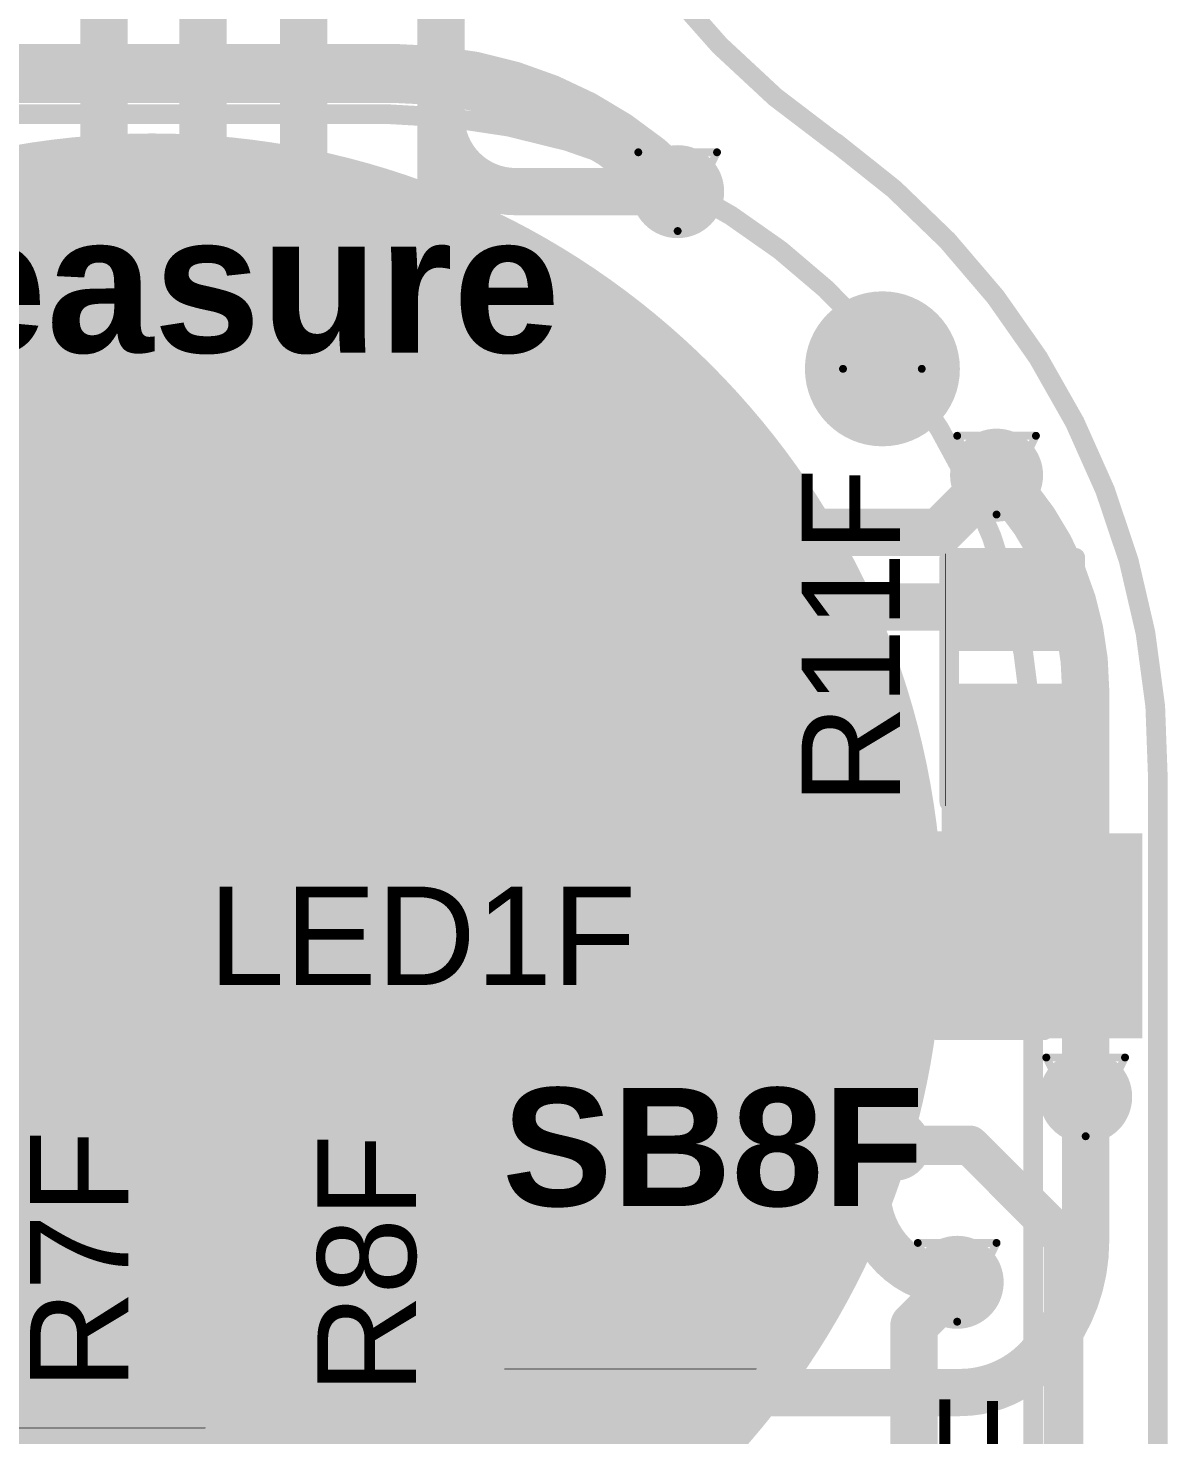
# Model space of a CAD drawing. Header units: inches. Extents: x -3.9 to 9.5, y -7 to 2.6.
# Drawn here: x 2.8922 to 3.1817, y -4.5895 to -4.2323 of the extents above; entities that cross this region are included whole.
import ezdxf

# ---------------------------------------------------------------- set-up
doc = ezdxf.new("R2010")
doc.units = ezdxf.units.IN
doc.header["$MEASUREMENT"] = 0
for name, color, linetype in [('Board Outline', 216, 'Continuous'), ('Bottom Layer', 5, 'Continuous'), ('Bottom Overlay', 54, 'Continuous'), ('Bottom Paste', 16, 'Continuous'), ('Bottom Solder', 6, 'Continuous'), ('Drill Drawing', 1, 'Continuous'), ('Pad Holes', 156, 'Continuous'), ('Top Layer', 1, 'Continuous'), ('Top Overlay', 2, 'Continuous'), ('Top Paste', 8, 'Continuous'), ('Top Solder', 216, 'Continuous'), ('Via Holes', 16, 'Continuous')]:
    doc.layers.add(name, color=color, linetype=linetype)
doc.styles.add('Arial', font='', dxfattribs={"height": 0.2})
doc.styles.add('Arial_Bold', font='', dxfattribs={"height": 0.2})
doc.styles.get('Arial').set_extended_font_data('Arial')
doc.styles.get('Arial_Bold').set_extended_font_data('Arial', bold=True)

# ---------------------------------------------------------------- blocks, each defined once
blk = doc.blocks.new('S______B______0402_50')
at = {"layer": 'Top Layer'}
for points in [[(-0.0275, -0.0125), (-0.0275, 0.0125), (-0.009499999999999998, 0.0125), (-0.009500000000000001, -0.0125)], [(0.009499999999999998, -0.0125), (0.009500000000000001, 0.0125), (0.0275, 0.0125), (0.0275, -0.0125)]]:
    blk.add_hatch(color=1, dxfattribs=at).paths.add_polyline_path(points)
at = {"layer": 'Top Paste'}
for points in [[(-0.0275, -0.0125), (-0.0275, 0.0125), (-0.009499999999999998, 0.0125), (-0.009500000000000001, -0.0125)], [(0.009499999999999998, -0.0125), (0.009500000000000001, 0.0125), (0.0275, 0.0125), (0.0275, -0.0125)]]:
    blk.add_hatch(color=8, dxfattribs=at).paths.add_polyline_path(points)
at = {"layer": 'Top Solder'}
for points in [[(-0.0296654, -0.0146654), (-0.0296654, 0.0146654), (-0.007334599999999998, 0.0146654), (-0.007334600000000002, -0.0146654)], [(0.007334599999999998, -0.0146654), (0.007334600000000002, 0.0146654), (0.0296654, 0.0146654), (0.0296654, -0.0146654)]]:
    blk.add_hatch(color=216, dxfattribs=at).paths.add_polyline_path(points)
at = {"layer": 'Top Overlay'}
for points in [[(-0.031, -0.016, 0.005, 0.005, 0), (-0.031, 0.016, 0.005, 0.005, 0)], [(-0.031, 0.016, 0.005, 0.005, 0), (0.031, 0.016, 0.005, 0.005, 0)], [(0.031, -0.016, 0.005, 0.005, 0), (0.031, 0.016, 0.005, 0.005, 0)], [(-0.031, -0.016, 0.005, 0.005, 0), (0.031, -0.016, 0.005, 0.005, 0)], [(-0.032, -0.017, 0.000127, 0.000127, 0), (0.032, -0.017, 0.000127, 0.000127, 0)]]:
    blk.add_lwpolyline(points, format="xyseb", dxfattribs=at)
for points in [[(-0.03225, 0.016, 0.0025, 0.0025, 1), (-0.02975, 0.016, 0.0025, 0.0025, 1)], [(-0.03225, 0.016, 0.0025, 0.0025, 1), (-0.02975, 0.016, 0.0025, 0.0025, 1)], [(0.02975, 0.016, 0.0025, 0.0025, 1), (0.03225, 0.016, 0.0025, 0.0025, 1)], [(0.02975, 0.016, 0.0025, 0.0025, 1), (0.03225, 0.016, 0.0025, 0.0025, 1)], [(-0.03225, -0.016, 0.0025, 0.0025, 1), (-0.02975, -0.016, 0.0025, 0.0025, 1)], [(-0.03225, -0.016, 0.0025, 0.0025, 1), (-0.02975, -0.016, 0.0025, 0.0025, 1)], [(0.02975, -0.016, 0.0025, 0.0025, 1), (0.03225, -0.016, 0.0025, 0.0025, 1)], [(0.02975, -0.016, 0.0025, 0.0025, 1), (0.03225, -0.016, 0.0025, 0.0025, 1)], [(-0.0320317, -0.017, 6.35e-05, 6.35e-05, 1), (-0.0319683, -0.017, 6.35e-05, 6.35e-05, 1)], [(0.0319683, -0.017, 6.35e-05, 6.35e-05, 1), (0.0320317, -0.017, 6.35e-05, 6.35e-05, 1)]]:
    blk.add_lwpolyline(points, format="xyseb", close=True, dxfattribs=at)
blk = doc.blocks.new('R___0402_106')
at = {"layer": 'Top Layer'}
for points in [[(-0.0275, -0.0125), (-0.0275, 0.0125), (-0.009500000000000003, 0.0125), (-0.009499999999999996, -0.0125)], [(0.009500000000000003, -0.0125), (0.009499999999999996, 0.0125), (0.0275, 0.0125), (0.0275, -0.0125)]]:
    blk.add_hatch(color=1, dxfattribs=at).paths.add_polyline_path(points)
at = {"layer": 'Top Paste'}
for points in [[(-0.0275, -0.0125), (-0.0275, 0.0125), (-0.009500000000000003, 0.0125), (-0.009499999999999996, -0.0125)], [(0.009500000000000003, -0.0125), (0.009499999999999996, 0.0125), (0.0275, 0.0125), (0.0275, -0.0125)]]:
    blk.add_hatch(color=8, dxfattribs=at).paths.add_polyline_path(points)
at = {"layer": 'Top Solder'}
for points in [[(-0.0296654, -0.0146654), (-0.0296654, 0.0146654), (-0.007334600000000003, 0.0146654), (-0.007334599999999997, -0.0146654)], [(0.007334600000000003, -0.0146654), (0.007334599999999997, 0.0146654), (0.0296654, 0.0146654), (0.0296654, -0.0146654)]]:
    blk.add_hatch(color=216, dxfattribs=at).paths.add_polyline_path(points)
at = {"layer": 'Top Overlay'}
for points in [[(-0.031, -0.016, 0.005, 0.005, 0), (-0.031, 0.016, 0.005, 0.005, 0)], [(0.031, 0.016, 0.005, 0.005, 0), (-0.031, 0.016, 0.005, 0.005, 0)], [(0.031, -0.016, 0.005, 0.005, 0), (0.031, 0.016, 0.005, 0.005, 0)], [(0.031, -0.016, 0.005, 0.005, 0), (-0.031, -0.016, 0.005, 0.005, 0)], [(0.032, -0.017, 0.000127, 0.000127, 0), (-0.032, -0.017, 0.000127, 0.000127, 0)]]:
    blk.add_lwpolyline(points, format="xyseb", dxfattribs=at)
for points in [[(-0.03225, 0.016, 0.0025, 0.0025, 1), (-0.02975, 0.016, 0.0025, 0.0025, 1)], [(-0.03225, 0.016, 0.0025, 0.0025, 1), (-0.02975, 0.016, 0.0025, 0.0025, 1)], [(0.02975, 0.016, 0.0025, 0.0025, 1), (0.03225, 0.016, 0.0025, 0.0025, 1)], [(0.02975, 0.016, 0.0025, 0.0025, 1), (0.03225, 0.016, 0.0025, 0.0025, 1)], [(-0.03225, -0.016, 0.0025, 0.0025, 1), (-0.02975, -0.016, 0.0025, 0.0025, 1)], [(-0.03225, -0.016, 0.0025, 0.0025, 1), (-0.02975, -0.016, 0.0025, 0.0025, 1)], [(0.02975, -0.016, 0.0025, 0.0025, 1), (0.03225, -0.016, 0.0025, 0.0025, 1)], [(0.02975, -0.016, 0.0025, 0.0025, 1), (0.03225, -0.016, 0.0025, 0.0025, 1)], [(-0.0320317, -0.017, 6.35e-05, 6.35e-05, 1), (-0.0319683, -0.017, 6.35e-05, 6.35e-05, 1)], [(0.0319683, -0.017, 6.35e-05, 6.35e-05, 1), (0.0320317, -0.017, 6.35e-05, 6.35e-05, 1)]]:
    blk.add_lwpolyline(points, format="xyseb", close=True, dxfattribs=at)
blk = doc.blocks.new('R__0402_127')
at = {"layer": 'Top Layer'}
for points in [[(-0.0275, -0.0125), (-0.0275, 0.0125), (-0.009499999999999998, 0.0125), (-0.009500000000000001, -0.0125)], [(0.009499999999999998, -0.0125), (0.009500000000000001, 0.0125), (0.0275, 0.0125), (0.0275, -0.0125)]]:
    blk.add_hatch(color=1, dxfattribs=at).paths.add_polyline_path(points)
at = {"layer": 'Top Paste'}
for points in [[(-0.0275, -0.0125), (-0.0275, 0.0125), (-0.009499999999999998, 0.0125), (-0.009500000000000001, -0.0125)], [(0.009499999999999998, -0.0125), (0.009500000000000001, 0.0125), (0.0275, 0.0125), (0.0275, -0.0125)]]:
    blk.add_hatch(color=8, dxfattribs=at).paths.add_polyline_path(points)
at = {"layer": 'Top Solder'}
for points in [[(-0.0315, -0.0165), (-0.0315, 0.0165), (-0.005499999999999999, 0.0165), (-0.005500000000000001, -0.0165)], [(0.005499999999999999, -0.0165), (0.005500000000000001, 0.0165), (0.0315, 0.0165), (0.0315, -0.0165)]]:
    blk.add_hatch(color=216, dxfattribs=at).paths.add_polyline_path(points)
at = {"layer": 'Top Overlay'}
for points in [[(-0.031, -0.016, 0.005, 0.005, 0), (-0.031, 0.016, 0.005, 0.005, 0)], [(-0.031, 0.016, 0.005, 0.005, 0), (0.031, 0.016, 0.005, 0.005, 0)], [(0.031, -0.016, 0.005, 0.005, 0), (0.031, 0.016, 0.005, 0.005, 0)], [(-0.031, -0.016, 0.005, 0.005, 0), (0.031, -0.016, 0.005, 0.005, 0)], [(-0.032, -0.017, 0.000127, 0.000127, 0), (0.032, -0.017, 0.000127, 0.000127, 0)]]:
    blk.add_lwpolyline(points, format="xyseb", dxfattribs=at)
for points in [[(-0.03225, 0.016, 0.0025, 0.0025, 1), (-0.02975, 0.016, 0.0025, 0.0025, 1)], [(-0.03225, 0.016, 0.0025, 0.0025, 1), (-0.02975, 0.016, 0.0025, 0.0025, 1)], [(0.02975, 0.016, 0.0025, 0.0025, 1), (0.03225, 0.016, 0.0025, 0.0025, 1)], [(0.02975, 0.016, 0.0025, 0.0025, 1), (0.03225, 0.016, 0.0025, 0.0025, 1)], [(-0.03225, -0.016, 0.0025, 0.0025, 1), (-0.02975, -0.016, 0.0025, 0.0025, 1)], [(-0.03225, -0.016, 0.0025, 0.0025, 1), (-0.02975, -0.016, 0.0025, 0.0025, 1)], [(0.02975, -0.016, 0.0025, 0.0025, 1), (0.03225, -0.016, 0.0025, 0.0025, 1)], [(0.02975, -0.016, 0.0025, 0.0025, 1), (0.03225, -0.016, 0.0025, 0.0025, 1)], [(-0.0320317, -0.017, 6.35e-05, 6.35e-05, 1), (-0.0319683, -0.017, 6.35e-05, 6.35e-05, 1)], [(0.0319683, -0.017, 6.35e-05, 6.35e-05, 1), (0.0320317, -0.017, 6.35e-05, 6.35e-05, 1)]]:
    blk.add_lwpolyline(points, format="xyseb", close=True, dxfattribs=at)
blk = doc.blocks.new('R__0402_134')
at = {"layer": 'Top Layer'}
for points in [[(-0.0275, -0.0125), (-0.0275, 0.0125), (-0.009499999999999998, 0.0125), (-0.009500000000000001, -0.0125)], [(0.009499999999999998, -0.0125), (0.009500000000000001, 0.0125), (0.0275, 0.0125), (0.0275, -0.0125)]]:
    blk.add_hatch(color=1, dxfattribs=at).paths.add_polyline_path(points)
at = {"layer": 'Top Paste'}
for points in [[(-0.0275, -0.0125), (-0.0275, 0.0125), (-0.009499999999999998, 0.0125), (-0.009500000000000001, -0.0125)], [(0.009499999999999998, -0.0125), (0.009500000000000001, 0.0125), (0.0275, 0.0125), (0.0275, -0.0125)]]:
    blk.add_hatch(color=8, dxfattribs=at).paths.add_polyline_path(points)
at = {"layer": 'Top Solder'}
for points in [[(-0.0315, -0.0165), (-0.0315, 0.0165), (-0.005499999999999999, 0.0165), (-0.005500000000000001, -0.0165)], [(0.005499999999999999, -0.0165), (0.005500000000000001, 0.0165), (0.0315, 0.0165), (0.0315, -0.0165)]]:
    blk.add_hatch(color=216, dxfattribs=at).paths.add_polyline_path(points)
at = {"layer": 'Top Overlay'}
for points in [[(-0.031, 0.016, 0.005, 0.005, 0), (-0.031, -0.016, 0.005, 0.005, 0)], [(0.031, 0.016, 0.005, 0.005, 0), (-0.031, 0.016, 0.005, 0.005, 0)], [(0.031, 0.016, 0.005, 0.005, 0), (0.031, -0.016, 0.005, 0.005, 0)], [(0.031, -0.016, 0.005, 0.005, 0), (-0.031, -0.016, 0.005, 0.005, 0)], [(0.032, -0.017, 0.000127, 0.000127, 0), (-0.032, -0.017, 0.000127, 0.000127, 0)]]:
    blk.add_lwpolyline(points, format="xyseb", dxfattribs=at)
for points in [[(-0.03225, 0.016, 0.0025, 0.0025, 1), (-0.02975, 0.016, 0.0025, 0.0025, 1)], [(-0.03225, 0.016, 0.0025, 0.0025, 1), (-0.02975, 0.016, 0.0025, 0.0025, 1)], [(0.02975, 0.016, 0.0025, 0.0025, 1), (0.03225, 0.016, 0.0025, 0.0025, 1)], [(0.02975, 0.016, 0.0025, 0.0025, 1), (0.03225, 0.016, 0.0025, 0.0025, 1)], [(-0.03225, -0.016, 0.0025, 0.0025, 1), (-0.02975, -0.016, 0.0025, 0.0025, 1)], [(-0.03225, -0.016, 0.0025, 0.0025, 1), (-0.02975, -0.016, 0.0025, 0.0025, 1)], [(0.02975, -0.016, 0.0025, 0.0025, 1), (0.03225, -0.016, 0.0025, 0.0025, 1)], [(0.02975, -0.016, 0.0025, 0.0025, 1), (0.03225, -0.016, 0.0025, 0.0025, 1)], [(-0.0320317, -0.017, 6.35e-05, 6.35e-05, 1), (-0.0319683, -0.017, 6.35e-05, 6.35e-05, 1)], [(0.0319683, -0.017, 6.35e-05, 6.35e-05, 1), (0.0320317, -0.017, 6.35e-05, 6.35e-05, 1)]]:
    blk.add_lwpolyline(points, format="xyseb", close=True, dxfattribs=at)
blk = doc.blocks.new('_EMG________B_197')
at = {"layer": 'Bottom Layer'}
h = blk.add_hatch(color=5, dxfattribs=at)
edge = h.paths.add_edge_path()
edge.add_arc((-1.1e-06, 0.3931962), 0.1968504, 0, 360)
at = {"layer": 'Bottom Paste'}
h = blk.add_hatch(color=16, dxfattribs=at)
edge = h.paths.add_edge_path()
edge.add_arc((-1.1e-06, 0.3931962), 0.1968504, 0, 360)
at = {"layer": 'Bottom Solder'}
h = blk.add_hatch(color=6, dxfattribs=at)
edge = h.paths.add_edge_path()
edge.add_arc((-1.1e-06, 0.3931962), 0.2008504, 0, 360)
at = {"layer": 'Bottom Overlay'}
for points in [[(-0.0602622, 0.5989226, 0.005, 0.005, 0), (0.0602644, 0.5989226, 0.005, 0.005, 0)], [(0.0602644, 0.5989226, 0.005, 0.005, -0.4142135623730966), (0.2237505, 0.4317209, 0.005, 0.005, 0)], [(0.2237505, -0.4317177, 0.005, 0.005, 0), (0.2237505, 0.4317242, 0.005, 0.005, 0)]]:
    blk.add_lwpolyline(points, format="xyseb", dxfattribs=at)
for points in [[(0.0590144, 0.5989226, 0.0025, 0.0025, 1), (0.0615144, 0.5989226, 0.0025, 0.0025, 1)], [(0.0590144, 0.5989226, 0.0025, 0.0025, 1), (0.0615144, 0.5989226, 0.0025, 0.0025, 1)], [(0.2225005, 0.4317242, 0.0025, 0.0025, 1), (0.2250005, 0.4317242, 0.0025, 0.0025, 1)], [(0.2225005, 0.4317209, 0.0025, 0.0025, 1), (0.2250005, 0.4317209, 0.0025, 0.0025, 1)]]:
    blk.add_lwpolyline(points, format="xyseb", close=True, dxfattribs=at)
blk = doc.blocks.new('LED_0603_204')
at = {"layer": 'Top Layer'}
for points in [[(-0.03937, 0.01968505), (-0.019685, 0.01968505), (-0.019685, -0.01968505), (-0.03937, -0.01968505)], [(0.0196851, 0.01968505), (0.0393701, 0.01968505), (0.0393701, -0.01968505), (0.0196851, -0.01968505)]]:
    blk.add_hatch(color=1, dxfattribs=at).paths.add_polyline_path(points)
at = {"layer": 'Top Overlay'}
blk.add_hatch(color=2, dxfattribs=at).paths.add_polyline_path([(0.044, -0.0259999), (0.0689998, -0.0259999), (0.0689998, 0.0260001), (0.044, 0.0260001)])
at = {"layer": 'Top Paste'}
for points in [[(-0.03937, 0.01968505), (-0.019685, 0.01968505), (-0.019685, -0.01968505), (-0.03937, -0.01968505)], [(0.0196851, 0.01968505), (0.0393701, 0.01968505), (0.0393701, -0.01968505), (0.0196851, -0.01968505)]]:
    blk.add_hatch(color=8, dxfattribs=at).paths.add_polyline_path(points)
at = {"layer": 'Top Solder'}
for points in [[(-0.04337, 0.02368505), (-0.015685, 0.02368505), (-0.015685, -0.02368505), (-0.04337, -0.02368505)], [(0.0156851, 0.02368505), (0.0433701, 0.02368505), (0.0433701, -0.02368505), (0.0156851, -0.02368505)]]:
    blk.add_hatch(color=216, dxfattribs=at).paths.add_polyline_path(points)
at = {"layer": 'Top Overlay'}
for points in [[(-0.044, 0.024, 0.005, 0.005, 0), (-0.017, 0.024, 0.005, 0.005, 0)], [(-0.044, -0.024, 0.005, 0.005, 0), (-0.044, 0.024, 0.005, 0.005, 0)], [(0.017, 0.024, 0.005, 0.005, 0), (0.0440001, 0.024, 0.005, 0.005, 0)], [(0.0440001, -0.024, 0.005, 0.005, 0), (0.0440001, 0.024, 0.005, 0.005, 0)], [(-0.044, -0.024, 0.005, 0.005, 0), (-0.017, -0.024, 0.005, 0.005, 0)], [(0.017, -0.024, 0.005, 0.005, 0), (0.0440001, -0.024, 0.005, 0.005, 0)]]:
    blk.add_lwpolyline(points, format="xyseb", dxfattribs=at)
for points in [[(-0.04525, 0.024, 0.0025, 0.0025, 1), (-0.04275, 0.024, 0.0025, 0.0025, 1)], [(-0.04525, 0.024, 0.0025, 0.0025, 1), (-0.04275, 0.024, 0.0025, 0.0025, 1)], [(-0.01825, 0.024, 0.0025, 0.0025, 1), (-0.01575, 0.024, 0.0025, 0.0025, 1)], [(0.01575, 0.024, 0.0025, 0.0025, 1), (0.01825, 0.024, 0.0025, 0.0025, 1)], [(0.0427501, 0.024, 0.0025, 0.0025, 1), (0.0452501, 0.024, 0.0025, 0.0025, 1)], [(0.0427501, 0.024, 0.0025, 0.0025, 1), (0.0452501, 0.024, 0.0025, 0.0025, 1)], [(-0.04525, -0.024, 0.0025, 0.0025, 1), (-0.04275, -0.024, 0.0025, 0.0025, 1)], [(-0.04525, -0.024, 0.0025, 0.0025, 1), (-0.04275, -0.024, 0.0025, 0.0025, 1)], [(-0.01825, -0.024, 0.0025, 0.0025, 1), (-0.01575, -0.024, 0.0025, 0.0025, 1)], [(0.01575, -0.024, 0.0025, 0.0025, 1), (0.01825, -0.024, 0.0025, 0.0025, 1)], [(0.0427501, -0.024, 0.0025, 0.0025, 1), (0.0452501, -0.024, 0.0025, 0.0025, 1)], [(0.0427501, -0.024, 0.0025, 0.0025, 1), (0.0452501, -0.024, 0.0025, 0.0025, 1)]]:
    blk.add_lwpolyline(points, format="xyseb", close=True, dxfattribs=at)

msp = doc.modelspace()

# ---------------------------------------------------------------- hatches: boundary and pattern name
at = {"layer": 'Bottom Layer'}
h = msp.add_hatch(color=5, dxfattribs=at)
edge = h.paths.add_edge_path()
edge.add_arc((3.0572285, -4.2737898), 0.011811, 0, 360)
h = msp.add_hatch(color=5, dxfattribs=at)
edge = h.paths.add_edge_path()
edge.add_arc((3.1382285, -4.3457898), 0.011811, 0, 360)
h = msp.add_hatch(color=5, dxfattribs=at)
edge = h.paths.add_edge_path()
edge.add_arc((3.1608605, -4.5036935), 0.011811, 0, 360)
h = msp.add_hatch(color=5, dxfattribs=at)
edge = h.paths.add_edge_path()
edge.add_arc((3.1282285, -4.5507898), 0.011811, 0, 360)
at = {"layer": 'Bottom Solder'}
h = msp.add_hatch(color=6, dxfattribs=at)
edge = h.paths.add_edge_path()
edge.add_arc((3.1092285, -4.3187898), 0.004, 0, 360)
at = {"layer": 'Pad Holes'}
h = msp.add_hatch(color=7, dxfattribs=at)
edge = h.paths.add_edge_path()
edge.add_arc((3.1092285, -4.3187898), 0.019685, 0, 360)
at = {"layer": 'Top Layer'}
h = msp.add_hatch(color=1, dxfattribs=at)
edge = h.paths.add_edge_path()
edge.add_arc((3.0572285, -4.2737898), 0.011811, 0, 360)
h = msp.add_hatch(color=1, dxfattribs=at)
edge = h.paths.add_edge_path()
edge.add_arc((3.1382285, -4.3457898), 0.011811, 0, 360)
for points in [[(3.1242484, -4.4867898), (3.1552484, -4.4867898), (3.1552484, -4.3987898), (3.1242484, -4.3987898)], [(3.0532285, -4.5847898), (3.0872285, -4.5847898), (3.0872285, -4.4427898), (3.0532285, -4.4427898)], [(2.9132484, -4.6177898), (2.9692484, -4.6177898), (2.9692484, -4.5717898), (2.9132484, -4.5717898)]]:
    msp.add_hatch(color=1, dxfattribs=at).paths.add_polyline_path(points)
h = msp.add_hatch(color=1, dxfattribs=at)
edge = h.paths.add_edge_path()
edge.add_arc((3.1608605, -4.5036935), 0.011811, 0, 360)
h = msp.add_hatch(color=1, dxfattribs=at)
edge = h.paths.add_edge_path()
edge.add_arc((3.1282285, -4.5507898), 0.011811, 0, 360)
at = {"layer": 'Top Solder'}
h = msp.add_hatch(color=216, dxfattribs=at)
edge = h.paths.add_edge_path()
edge.add_arc((3.1092285, -4.3187898), 0.004, 0, 360)
at = {"layer": 'Via Holes'}
h = msp.add_hatch(color=7, dxfattribs=at)
edge = h.paths.add_edge_path()
edge.add_arc((3.0572285, -4.2737898), 0.0059055, 0, 360)
h = msp.add_hatch(color=7, dxfattribs=at)
edge = h.paths.add_edge_path()
edge.add_arc((3.1382285, -4.3457898), 0.0059055, 0, 360)
h = msp.add_hatch(color=7, dxfattribs=at)
edge = h.paths.add_edge_path()
edge.add_arc((3.1608605, -4.5036935), 0.0059055, 0, 360)
h = msp.add_hatch(color=7, dxfattribs=at)
edge = h.paths.add_edge_path()
edge.add_arc((3.1282285, -4.5507898), 0.0059055, 0, 360)

# ---------------------------------------------------------------- linework, layer by layer
at = {"layer": 'Board Outline'}
for points in [[(3.0973688, -4.2614722, 0.005, 0.005, -0.2500687460615744), (3.0119918, -4.0970175, 0.005, 0.005, 0)], [(3.0974268, -4.2613917, 0.005, 0.005, -0.2441754300213249), (3.1792271, -4.4233308, 0.005, 0.005, 0)], [(3.1792271, -4.4233287, 0.005, 0.005, 0), (3.1792285, -5.2837914, 0.005, 0.005, 0)]]:
    msp.add_lwpolyline(points, format="xyseb", dxfattribs=at)
for points in [[(3.0961188, -4.2614722, 0.0025, 0.0025, 1), (3.0986188, -4.2614722, 0.0025, 0.0025, 1)], [(3.0961768, -4.2613917, 0.0025, 0.0025, 1), (3.0986768, -4.2613917, 0.0025, 0.0025, 1)], [(3.1779771, -4.4233287, 0.0025, 0.0025, 1), (3.1804771, -4.4233287, 0.0025, 0.0025, 1)], [(3.1779771, -4.4233308, 0.0025, 0.0025, 1), (3.1804771, -4.4233308, 0.0025, 0.0025, 1)]]:
    msp.add_lwpolyline(points, format="xyseb", close=True, dxfattribs=at)
at = {"layer": 'Bottom Layer'}
for points in [[(2.8322707, -4.2437898, 0.015, 0.015, 0), (2.9858071, -4.2437898, 0.015, 0.015, 0)], [(2.9858071, -4.2437898, 0.015, 0.015, -0.1984584729642101), (3.0563942, -4.2729557, 0.015, 0.015, 0)], [(3.0563942, -4.2729557, 0.015, 0.015, -0.0004366570110976672), (3.0565178, -4.2730791, 0.015, 0.015, 0)], [(3.0565178, -4.2730791, 0.015, 0.015, 0), (3.0572285, -4.2737898, 0.015, 0.015, 0)], [(3.1382285, -4.3457898, 0.012, 0.012, -0.1989118917241531), (3.1608605, -4.4004283, 0.012, 0.012, 0)], [(3.1608605, -4.5036935, 0.012, 0.012, 0), (3.1608605, -4.4004283, 0.012, 0.012, 0)], [(2.9237382, -4.4598594, 0.022, 0.022, 0), (2.9696686, -4.5057898, 0.022, 0.022, 0)], [(2.9696686, -4.5057898, 0.018, 0.018, 0), (2.9798601, -4.5159813, 0.018, 0.018, 0)], [(2.9798601, -4.5159813, 0.018, 0.018, 0), (3.1124189, -4.5159813, 0.018, 0.018, 0)], [(3.1124189, -4.5159813, 0.01, 0.01, 0), (3.13142, -4.5159813, 0.01, 0.01, 0)], [(3.13142, -4.5159813, 0.01, 0.01, 0), (3.1552285, -4.5397898, 0.01, 0.01, 0)], [(3.1552285, -4.7587898, 0.01, 0.01, 0), (3.1552285, -4.5397898, 0.01, 0.01, 0)], [(3.1172285, -4.5617898, 0.012, 0.012, 0), (3.1282285, -4.5507898, 0.012, 0.012, 0)], [(3.1172285, -4.6067898, 0.012, 0.012, 0), (3.1172285, -4.5617898, 0.012, 0.012, 0)]]:
    msp.add_lwpolyline(points, format="xyseb", dxfattribs=at)
for points in [[(2.9820571, -4.2437898, 0.0075, 0.0075, 1), (2.9895571, -4.2437898, 0.0075, 0.0075, 1)], [(2.9820571, -4.2437898, 0.0075, 0.0075, 1), (2.9895571, -4.2437898, 0.0075, 0.0075, 1)], [(3.0526442, -4.2729557, 0.0075, 0.0075, 1), (3.0601442, -4.2729557, 0.0075, 0.0075, 1)], [(3.0526442, -4.2729557, 0.0075, 0.0075, 1), (3.0601442, -4.2729557, 0.0075, 0.0075, 1)], [(3.0527678, -4.2730791, 0.0075, 0.0075, 1), (3.0602678, -4.2730791, 0.0075, 0.0075, 1)], [(3.0527678, -4.2730791, 0.0075, 0.0075, 1), (3.0602678, -4.2730791, 0.0075, 0.0075, 1)], [(3.0534785, -4.2737898, 0.0075, 0.0075, 1), (3.0609785, -4.2737898, 0.0075, 0.0075, 1)], [(3.1352285, -4.3457898, 0.006, 0.006, 1), (3.1412285, -4.3457898, 0.006, 0.006, 1)], [(3.1578605, -4.4004283, 0.006, 0.006, 1), (3.1638605, -4.4004283, 0.006, 0.006, 1)], [(3.1578605, -4.4004283, 0.006, 0.006, 1), (3.1638605, -4.4004283, 0.006, 0.006, 1)], [(2.9182382, -4.4598594, 0.011, 0.011, 1), (2.9292382, -4.4598594, 0.011, 0.011, 1)], [(2.9641686, -4.5057898, 0.011, 0.011, 1), (2.9751686, -4.5057898, 0.011, 0.011, 1)], [(2.9651686, -4.5057898, 0.009, 0.009, 1), (2.9741686, -4.5057898, 0.009, 0.009, 1)], [(3.1578605, -4.5036935, 0.006, 0.006, 1), (3.1638605, -4.5036935, 0.006, 0.006, 1)], [(2.9753601, -4.5159813, 0.009, 0.009, 1), (2.9843601, -4.5159813, 0.009, 0.009, 1)], [(2.9753601, -4.5159813, 0.009, 0.009, 1), (2.9843601, -4.5159813, 0.009, 0.009, 1)], [(3.1079189, -4.5159813, 0.009, 0.009, 1), (3.1169189, -4.5159813, 0.009, 0.009, 1)], [(3.1099189, -4.5159813, 0.005, 0.005, 1), (3.1149189, -4.5159813, 0.005, 0.005, 1)], [(3.12892, -4.5159813, 0.005, 0.005, 1), (3.13392, -4.5159813, 0.005, 0.005, 1)], [(3.12892, -4.5159813, 0.005, 0.005, 1), (3.13392, -4.5159813, 0.005, 0.005, 1)], [(3.1527285, -4.5397898, 0.005, 0.005, 1), (3.1577285, -4.5397898, 0.005, 0.005, 1)], [(3.1527285, -4.5397898, 0.005, 0.005, 1), (3.1577285, -4.5397898, 0.005, 0.005, 1)], [(3.1252285, -4.5507898, 0.006, 0.006, 1), (3.1312285, -4.5507898, 0.006, 0.006, 1)], [(3.1142285, -4.5617898, 0.006, 0.006, 1), (3.1202285, -4.5617898, 0.006, 0.006, 1)], [(3.1142285, -4.5617898, 0.006, 0.006, 1), (3.1202285, -4.5617898, 0.006, 0.006, 1)]]:
    msp.add_lwpolyline(points, format="xyseb", close=True, dxfattribs=at)
at = {"layer": 'Drill Drawing'}
for points in [[(3.0472285, -4.2637898, 0.002, 0.002, 0), (3.0672285, -4.2637898, 0.002, 0.002, 0)], [(3.0472285, -4.2637898, 0.002, 0.002, 0), (3.0572285, -4.2837898, 0.002, 0.002, 0)], [(3.0572285, -4.2837898, 0.002, 0.002, 0), (3.0672285, -4.2637898, 0.002, 0.002, 0)], [(3.1282285, -4.3357898, 0.002, 0.002, 0), (3.1482285, -4.3357898, 0.002, 0.002, 0)], [(3.1282285, -4.3357898, 0.002, 0.002, 0), (3.1382285, -4.3557898, 0.002, 0.002, 0)], [(3.1382285, -4.3557898, 0.002, 0.002, 0), (3.1482285, -4.3357898, 0.002, 0.002, 0)], [(3.1508605, -4.4936935, 0.002, 0.002, 0), (3.1708605, -4.4936935, 0.002, 0.002, 0)], [(3.1508605, -4.4936935, 0.002, 0.002, 0), (3.1608605, -4.5136935, 0.002, 0.002, 0)], [(3.1608605, -4.5136935, 0.002, 0.002, 0), (3.1708605, -4.4936935, 0.002, 0.002, 0)], [(3.1182285, -4.5407898, 0.002, 0.002, 0), (3.1382285, -4.5407898, 0.002, 0.002, 0)], [(3.1182285, -4.5407898, 0.002, 0.002, 0), (3.1282285, -4.5607898, 0.002, 0.002, 0)], [(3.1282285, -4.5607898, 0.002, 0.002, 0), (3.1382285, -4.5407898, 0.002, 0.002, 0)]]:
    msp.add_lwpolyline(points, format="xyseb", dxfattribs=at)
for points in [[(3.0467285, -4.2637898, 0.001, 0.001, 1), (3.0477285, -4.2637898, 0.001, 0.001, 1)], [(3.0467285, -4.2637898, 0.001, 0.001, 1), (3.0477285, -4.2637898, 0.001, 0.001, 1)], [(3.0667285, -4.2637898, 0.001, 0.001, 1), (3.0677285, -4.2637898, 0.001, 0.001, 1)], [(3.0667285, -4.2637898, 0.001, 0.001, 1), (3.0677285, -4.2637898, 0.001, 0.001, 1)], [(3.0567285, -4.2837898, 0.001, 0.001, 1), (3.0577285, -4.2837898, 0.001, 0.001, 1)], [(3.0567285, -4.2837898, 0.001, 0.001, 1), (3.0577285, -4.2837898, 0.001, 0.001, 1)], [(3.1192285, -4.3187898, 0.002, 0.002, 1), (3.0992285, -4.3187898, 0.002, 0.002, 1)], [(3.0987285, -4.3187898, 0.001, 0.001, 1), (3.0997285, -4.3187898, 0.001, 0.001, 1)], [(3.1187285, -4.3187898, 0.001, 0.001, 1), (3.1197285, -4.3187898, 0.001, 0.001, 1)], [(3.1277285, -4.3357898, 0.001, 0.001, 1), (3.1287285, -4.3357898, 0.001, 0.001, 1)], [(3.1277285, -4.3357898, 0.001, 0.001, 1), (3.1287285, -4.3357898, 0.001, 0.001, 1)], [(3.1477285, -4.3357898, 0.001, 0.001, 1), (3.1487285, -4.3357898, 0.001, 0.001, 1)], [(3.1477285, -4.3357898, 0.001, 0.001, 1), (3.1487285, -4.3357898, 0.001, 0.001, 1)], [(3.1377285, -4.3557898, 0.001, 0.001, 1), (3.1387285, -4.3557898, 0.001, 0.001, 1)], [(3.1377285, -4.3557898, 0.001, 0.001, 1), (3.1387285, -4.3557898, 0.001, 0.001, 1)], [(3.1503605, -4.4936935, 0.001, 0.001, 1), (3.1513605, -4.4936935, 0.001, 0.001, 1)], [(3.1503605, -4.4936935, 0.001, 0.001, 1), (3.1513605, -4.4936935, 0.001, 0.001, 1)], [(3.1703605, -4.4936935, 0.001, 0.001, 1), (3.1713605, -4.4936935, 0.001, 0.001, 1)], [(3.1703605, -4.4936935, 0.001, 0.001, 1), (3.1713605, -4.4936935, 0.001, 0.001, 1)], [(3.1603605, -4.5136935, 0.001, 0.001, 1), (3.1613605, -4.5136935, 0.001, 0.001, 1)], [(3.1603605, -4.5136935, 0.001, 0.001, 1), (3.1613605, -4.5136935, 0.001, 0.001, 1)], [(3.1177285, -4.5407898, 0.001, 0.001, 1), (3.1187285, -4.5407898, 0.001, 0.001, 1)], [(3.1177285, -4.5407898, 0.001, 0.001, 1), (3.1187285, -4.5407898, 0.001, 0.001, 1)], [(3.1377285, -4.5407898, 0.001, 0.001, 1), (3.1387285, -4.5407898, 0.001, 0.001, 1)], [(3.1377285, -4.5407898, 0.001, 0.001, 1), (3.1387285, -4.5407898, 0.001, 0.001, 1)], [(3.1277285, -4.5607898, 0.001, 0.001, 1), (3.1287285, -4.5607898, 0.001, 0.001, 1)], [(3.1277285, -4.5607898, 0.001, 0.001, 1), (3.1287285, -4.5607898, 0.001, 0.001, 1)]]:
    msp.add_lwpolyline(points, format="xyseb", close=True, dxfattribs=at)
at = {"layer": 'Top Layer'}
for points in [[(2.9366713, -4.3702898, 0.012, 0.012, 0), (2.9366713, -4.0332851, 0.012, 0.012, 0)], [(2.9622416, -4.3444103, 0.012, 0.012, 0), (2.9622416, -4.1900149, 0.012, 0.012, 0)], [(2.9971211, -4.2548023, 0.012, 0.012, 0), (2.9971211, -4.2057432, 0.012, 0.012, 0)], [(2.9115305, -4.482318, 0.012, 0.012, 0), (2.9115305, -4.2203174, 0.012, 0.012, 0)], [(2.9971211, -4.3397126, 0.012, 0.012, 0), (2.9971211, -4.2548023, 0.012, 0.012, 0)], [(3.0161086, -4.2737898, 0.012, 0.012, -0.4142135623730951), (2.9971211, -4.2548023, 0.012, 0.012, 0)], [(3.0161086, -4.2737898, 0.012, 0.012, 0), (3.0572285, -4.2737898, 0.012, 0.012, 0)], [(3.0177285, -4.36032, 0.012, 0.012, -0.4142135623730951), (2.9971211, -4.3397126, 0.012, 0.012, 0)], [(2.9971211, -4.3792898, 0.012, 0.012, -0.4142135623730951), (2.9622416, -4.3444103, 0.012, 0.012, 0)], [(3.1236983, -4.36032, 0.012, 0.012, 0), (3.1382285, -4.3457898, 0.012, 0.012, 0)], [(3.0177285, -4.36032, 0.012, 0.012, 0), (3.1236983, -4.36032, 0.012, 0.012, 0)], [(2.9753028, -4.4089213, 0.012, 0.012, -0.4142135623730951), (2.9366713, -4.3702898, 0.012, 0.012, 0)], [(2.9971211, -4.3792898, 0.012, 0.012, 0), (3.1422285, -4.3792898, 0.012, 0.012, 0)], [(2.9753028, -4.4089213, 0.012, 0.012, 0), (3.0774975, -4.4089213, 0.012, 0.012, 0)], [(3.0774975, -4.4089213, 0.012, 0.012, -0.1076505961452213), (3.0890883, -4.4114461, 0.012, 0.012, 0)], [(3.0890883, -4.4114461, 0.012, 0.012, -0.180135143532289), (3.1028407, -4.4251985, 0.012, 0.012, 0)], [(3.1028407, -4.4251985, 0.012, 0.012, -0.1076505961452213), (3.1053655, -4.4367893, 0.012, 0.012, 0)], [(3.1053655, -4.5279268, 0.012, 0.012, 0), (3.1053655, -4.4367893, 0.012, 0.012, 0)], [(2.9115305, -4.482318, 0.012, 0.012, -0.4142135623730951), (2.8490587, -4.5447898, 0.012, 0.012, 0)], [(3.1608605, -4.5402935, 0.012, 0.012, 0), (3.1608605, -4.5036935, 0.012, 0.012, 0)], [(3.1282285, -4.5507898, 0.012, 0.012, -0.4142135623730951), (3.1053655, -4.5279268, 0.012, 0.012, 0)], [(3.1608605, -4.5402935, 0.012, 0.012, -0.198912367379658), (3.1482285, -4.5707898, 0.012, 0.012, 0)], [(3.0267285, -4.5822898, 0.012, 0.012, 0), (3.0267285, -4.5557898, 0.012, 0.012, 0)], [(3.0637285, -4.5703401, 0.012, 0.012, 0), (3.0637285, -4.5557898, 0.012, 0.012, 0)], [(3.0672285, -4.5787898, 0.012, 0.012, -0.1989119397549555), (3.0637285, -4.5703401, 0.012, 0.012, 0)], [(3.1482285, -4.5707898, 0.012, 0.012, -0.198912367379658), (3.1289148, -4.5787898, 0.012, 0.012, 0)], [(2.8216063, -4.5767898, 0.01, 0.01, 0), (2.9302484, -4.5767898, 0.01, 0.01, 0)], [(3.0672285, -4.5787898, 0.012, 0.012, 0), (3.1289148, -4.5787898, 0.012, 0.012, 0)], [(3.0267285, -4.5822898, 0.012, 0.012, 0), (3.061356, -4.6169173, 0.012, 0.012, 0)]]:
    msp.add_lwpolyline(points, format="xyseb", dxfattribs=at)
for points in [[(2.9941211, -4.2548023, 0.006, 0.006, 1), (3.0001211, -4.2548023, 0.006, 0.006, 1)], [(2.9941211, -4.2548023, 0.006, 0.006, 1), (3.0001211, -4.2548023, 0.006, 0.006, 1)], [(2.9941211, -4.2548023, 0.006, 0.006, 1), (3.0001211, -4.2548023, 0.006, 0.006, 1)], [(3.0131086, -4.2737898, 0.006, 0.006, 1), (3.0191086, -4.2737898, 0.006, 0.006, 1)], [(3.0131086, -4.2737898, 0.006, 0.006, 1), (3.0191086, -4.2737898, 0.006, 0.006, 1)], [(3.0542285, -4.2737898, 0.006, 0.006, 1), (3.0602285, -4.2737898, 0.006, 0.006, 1)], [(2.9941211, -4.3397126, 0.006, 0.006, 1), (3.0001211, -4.3397126, 0.006, 0.006, 1)], [(2.9941211, -4.3397126, 0.006, 0.006, 1), (3.0001211, -4.3397126, 0.006, 0.006, 1)], [(2.9592416, -4.3444103, 0.006, 0.006, 1), (2.9652416, -4.3444103, 0.006, 0.006, 1)], [(2.9592416, -4.3444103, 0.006, 0.006, 1), (2.9652416, -4.3444103, 0.006, 0.006, 1)], [(3.1352285, -4.3457898, 0.006, 0.006, 1), (3.1412285, -4.3457898, 0.006, 0.006, 1)], [(3.0147285, -4.36032, 0.006, 0.006, 1), (3.0207285, -4.36032, 0.006, 0.006, 1)], [(3.0147285, -4.36032, 0.006, 0.006, 1), (3.0207285, -4.36032, 0.006, 0.006, 1)], [(3.1206983, -4.36032, 0.006, 0.006, 1), (3.1266983, -4.36032, 0.006, 0.006, 1)], [(3.1206983, -4.36032, 0.006, 0.006, 1), (3.1266983, -4.36032, 0.006, 0.006, 1)], [(2.9336713, -4.3702898, 0.006, 0.006, 1), (2.9396713, -4.3702898, 0.006, 0.006, 1)], [(2.9336713, -4.3702898, 0.006, 0.006, 1), (2.9396713, -4.3702898, 0.006, 0.006, 1)], [(2.9941211, -4.3792898, 0.006, 0.006, 1), (3.0001211, -4.3792898, 0.006, 0.006, 1)], [(2.9941211, -4.3792898, 0.006, 0.006, 1), (3.0001211, -4.3792898, 0.006, 0.006, 1)], [(3.1392285, -4.3792898, 0.006, 0.006, 1), (3.1452285, -4.3792898, 0.006, 0.006, 1)], [(2.9723028, -4.4089213, 0.006, 0.006, 1), (2.9783028, -4.4089213, 0.006, 0.006, 1)], [(2.9723028, -4.4089213, 0.006, 0.006, 1), (2.9783028, -4.4089213, 0.006, 0.006, 1)], [(3.0744975, -4.4089213, 0.006, 0.006, 1), (3.0804975, -4.4089213, 0.006, 0.006, 1)], [(3.0744975, -4.4089213, 0.006, 0.006, 1), (3.0804975, -4.4089213, 0.006, 0.006, 1)], [(3.0860883, -4.4114461, 0.006, 0.006, 1), (3.0920883, -4.4114461, 0.006, 0.006, 1)], [(3.0860883, -4.4114461, 0.006, 0.006, 1), (3.0920883, -4.4114461, 0.006, 0.006, 1)], [(3.0998407, -4.4251985, 0.006, 0.006, 1), (3.1058407, -4.4251985, 0.006, 0.006, 1)], [(3.0998407, -4.4251985, 0.006, 0.006, 1), (3.1058407, -4.4251985, 0.006, 0.006, 1)], [(3.1023655, -4.4367893, 0.006, 0.006, 1), (3.1083655, -4.4367893, 0.006, 0.006, 1)], [(3.1023655, -4.4367893, 0.006, 0.006, 1), (3.1083655, -4.4367893, 0.006, 0.006, 1)], [(2.9085305, -4.482318, 0.006, 0.006, 1), (2.9145305, -4.482318, 0.006, 0.006, 1)], [(2.9085305, -4.482318, 0.006, 0.006, 1), (2.9145305, -4.482318, 0.006, 0.006, 1)], [(3.1578605, -4.5036935, 0.006, 0.006, 1), (3.1638605, -4.5036935, 0.006, 0.006, 1)], [(3.1023655, -4.5279268, 0.006, 0.006, 1), (3.1083655, -4.5279268, 0.006, 0.006, 1)], [(3.1023655, -4.5279268, 0.006, 0.006, 1), (3.1083655, -4.5279268, 0.006, 0.006, 1)], [(3.1578605, -4.5402935, 0.006, 0.006, 1), (3.1638605, -4.5402935, 0.006, 0.006, 1)], [(3.1578605, -4.5402935, 0.006, 0.006, 1), (3.1638605, -4.5402935, 0.006, 0.006, 1)], [(3.1252285, -4.5507898, 0.006, 0.006, 1), (3.1312285, -4.5507898, 0.006, 0.006, 1)], [(3.0237285, -4.5557898, 0.006, 0.006, 1), (3.0297285, -4.5557898, 0.006, 0.006, 1)], [(3.0607285, -4.5557898, 0.006, 0.006, 1), (3.0667285, -4.5557898, 0.006, 0.006, 1)], [(3.0607285, -4.5703401, 0.006, 0.006, 1), (3.0667285, -4.5703401, 0.006, 0.006, 1)], [(3.0607285, -4.5703401, 0.006, 0.006, 1), (3.0667285, -4.5703401, 0.006, 0.006, 1)], [(3.1452285, -4.5707898, 0.006, 0.006, 1), (3.1512285, -4.5707898, 0.006, 0.006, 1)], [(3.1452285, -4.5707898, 0.006, 0.006, 1), (3.1512285, -4.5707898, 0.006, 0.006, 1)], [(2.9277484, -4.5767898, 0.005, 0.005, 1), (2.9327484, -4.5767898, 0.005, 0.005, 1)], [(3.0642285, -4.5787898, 0.006, 0.006, 1), (3.0702285, -4.5787898, 0.006, 0.006, 1)], [(3.0642285, -4.5787898, 0.006, 0.006, 1), (3.0702285, -4.5787898, 0.006, 0.006, 1)], [(3.1259148, -4.5787898, 0.006, 0.006, 1), (3.1319148, -4.5787898, 0.006, 0.006, 1)], [(3.1259148, -4.5787898, 0.006, 0.006, 1), (3.1319148, -4.5787898, 0.006, 0.006, 1)], [(3.0237285, -4.5822898, 0.006, 0.006, 1), (3.0297285, -4.5822898, 0.006, 0.006, 1)], [(3.0237285, -4.5822898, 0.006, 0.006, 1), (3.0297285, -4.5822898, 0.006, 0.006, 1)]]:
    msp.add_lwpolyline(points, format="xyseb", close=True, dxfattribs=at)

# ---------------------------------------------------------------- block references
for name, p in [('_EMG________B_197', (2.9237395, -4.8530558)), ('LED_0603_204', (3.1062485, -4.4627898)), ('S______B______0402_50', (3.0452285, -4.5557898)), ('R__0402_127', (2.9787485, -4.6047898))]:
    msp.add_blockref(name, p)
for name, p, rotation in [('R___0402_106', (3.1422285, -4.3977898), 270), ('R__0402_134', (2.9052485, -4.6047898), 180)]:
    msp.add_blockref(name, p, dxfattribs=dict(rotation=rotation))

# ---------------------------------------------------------------- texts
at = {"layer": 'Top Overlay'}
for s, height, rotation, style, p in [('Measure', 0.035, 360, 'Arial_Bold', (2.829, -4.3146436)), ('R11F', 0.025, 90, 'Arial', (3.1137243, -4.4294429)), ('R7F', 0.025, 90, 'Arial', (2.9177244, -4.5781123)), ('R8F', 0.025, 90, 'Arial', (2.9907244, -4.5791123)), ('R6F', 0.025, 90, 'Arial', (3.1487244, -4.6451123))]:
    msp.add_text(s, height=height, rotation=rotation, dxfattribs=dict(at, style=style)).set_placement(p)
for s, height, style, p in [('LED1F', 0.025, 'Arial', (2.9379967, -4.4752857)), ('SB8F', 0.03, 'Arial_Bold', (3.0127011, -4.5314126))]:
    msp.add_text(s, height=height, dxfattribs=dict(at, style=style)).set_placement(p)

doc.saveas('drawing.dxf')
